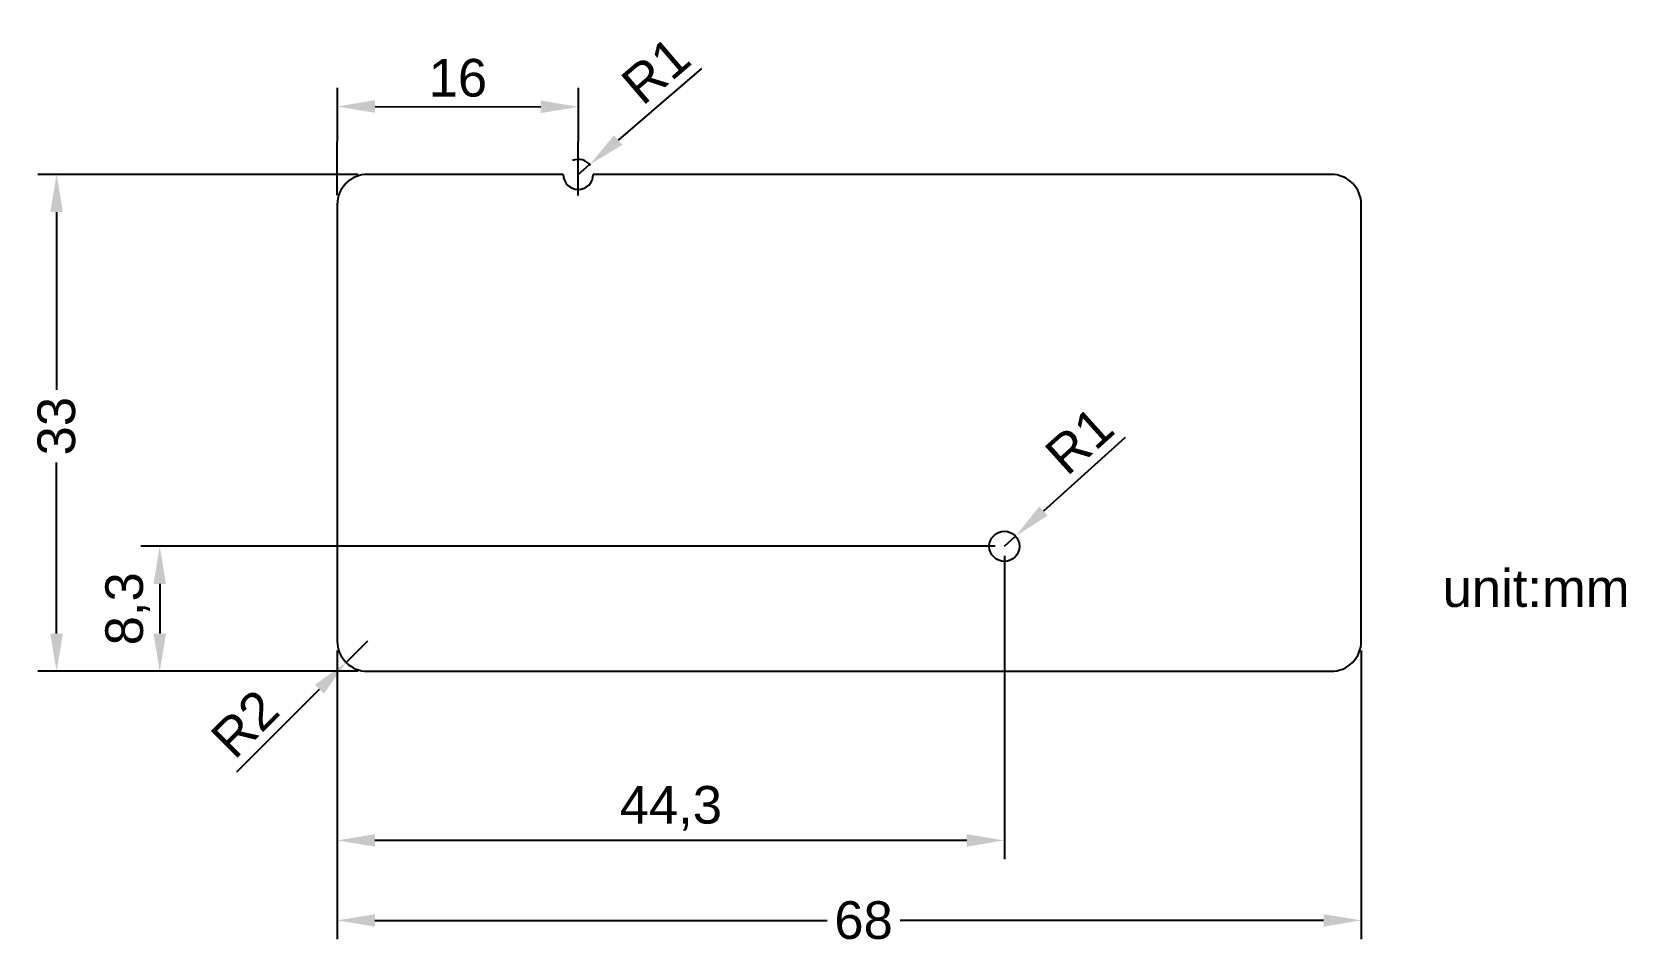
# Model space of a CAD drawing. Header units: millimetres. Extents: x -20 to 86, y -18 to 42.
import ezdxf

# ---------------------------------------------------------------- set-up
doc = ezdxf.new("R2010")
doc.units = ezdxf.units.MM
doc.styles.get("Standard").update_dxf_attribs({"font": 'arial.ttf'})
doc.dimstyles.new('ISO-25', dxfattribs={"dimtxt": 2.5, "dimasz": 2.5, "dimexe": 1.25, "dimexo": 0.625, "dimtad": 1, "dimtxsty": 'Standard', "dimcen": 2.5, "dimadec": 0, "dimazin": 0, "dimtfac": 1, "dimtmove": 0, "dimatfit": 3, "dimfxl": 1, "dimarcsym": 0})

# ---------------------------------------------------------------- blocks, each defined once
blk = doc.blocks.new('*D2')
at = {"color": 0, "lineweight": -2, "transparency": 16777216}
for p, q in [((1.38, 33), (-19.89, 33)), ((-18.64, 30.5), (-18.64, 18.69)), ((-18.64, 2.5), (-18.64, 13.87)), ((1.38, 0), (-19.89, 0))]:
    blk.add_line(p, q, dxfattribs=at)
at = {"color": 0, "transparency": 16777216}
for points in [[(-19.06, 30.5), (-18.22, 30.5), (-18.64, 33)], [(-19.06, 2.5), (-18.22, 2.5), (-18.64, 0)]]:
    blk.add_solid(points, dxfattribs=at)
at = {"layer": 'Defpoints', "color": 0, "transparency": 16777216}
for p in [(2, 33), (2, 0), (-18.64, 0)]:
    blk.add_point(p, dxfattribs=at)
at = {"color": 0, "transparency": 16777216, "insert": (-18.64, 16.28), "char_height": 2.5, "attachment_point": 5, "rotation": 90}
blk.add_mtext('33', dxfattribs=at)
blk = doc.blocks.new('*D3')
at = {"color": 0, "lineweight": -2, "transparency": 16777216}
for p, q in [((0, 1.38), (0, -17.79)), ((68, 1.38), (68, -17.79)), ((2.5, -16.54), (32.53, -16.54)), ((65.5, -16.54), (37.38, -16.54))]:
    blk.add_line(p, q, dxfattribs=at)
at = {"color": 0, "transparency": 16777216}
for points in [[(2.5, -16.13), (2.5, -16.96), (0, -16.54)], [(65.5, -16.13), (65.5, -16.96), (68, -16.54)]]:
    blk.add_solid(points, dxfattribs=at)
at = {"layer": 'Defpoints', "color": 0, "transparency": 16777216}
for p in [(0, 2), (68, 2), (68, -16.54)]:
    blk.add_point(p, dxfattribs=at)
at = {"color": 0, "transparency": 16777216, "insert": (34.95, -16.54), "char_height": 2.5, "attachment_point": 5}
blk.add_mtext('68', dxfattribs=at)
blk = doc.blocks.new('*D4')
at = {"color": 0, "lineweight": -2, "transparency": 16777216}
for p, q in [((2, 2), (0.59, 0.59)), ((-6.67, -6.67), (-1.18, -1.18))]:
    blk.add_line(p, q, dxfattribs=at)
at = {"color": 0, "transparency": 16777216}
blk.add_solid([(-1.48, -0.89), (-0.89, -1.48), (0.59, 0.59)], dxfattribs=at)
at = {"layer": 'Defpoints', "color": 0, "transparency": 16777216}
for p in [(2, 2), (0.59, 0.59)]:
    blk.add_point(p, dxfattribs=at)
at = {"color": 0, "transparency": 16777216, "insert": (-6.14, -3.48), "char_height": 2.5, "attachment_point": 5, "rotation": 45}
blk.add_mtext('R2', dxfattribs=at)
blk = doc.blocks.new('*D5')
at = {"color": 0, "lineweight": -2, "transparency": 16777216}
for p, q in [((0, 31.62), (0.01, 38.76)), ((16, 31.6), (16.01, 38.74)), ((2.51, 37.51), (13.51, 37.49))]:
    blk.add_line(p, q, dxfattribs=at)
at = {"color": 0, "transparency": 16777216}
for points in [[(2.51, 37.93), (2.51, 37.09), (0.01, 37.51)], [(13.51, 37.91), (13.51, 37.07), (16.01, 37.49)]]:
    blk.add_solid(points, dxfattribs=at)
at = {"layer": 'Defpoints', "color": 0, "transparency": 16777216}
for p in [(16.01, 37.49), (0, 31), (16, 30.97)]:
    blk.add_point(p, dxfattribs=at)
at = {"color": 0, "transparency": 16777216, "insert": (8.01, 39.4), "char_height": 2.5, "attachment_point": 5, "rotation": 359.9029}
blk.add_mtext('16', dxfattribs=at)
blk = doc.blocks.new('*D6')
at = {"color": 0, "lineweight": -2, "transparency": 16777216}
for p, q in [((24.19, 40.03), (18.66, 35.28)), ((16, 33), (16.76, 33.65))]:
    blk.add_line(p, q, dxfattribs=at)
blk.add_arc((16, 33), 1, 35.8099, 112.27, dxfattribs=at)
at = {"color": 0, "transparency": 16777216}
blk.add_solid([(18.38, 35.6), (18.93, 34.96), (16.76, 33.65)], dxfattribs=at)
at = {"layer": 'Defpoints', "color": 0, "transparency": 16777216}
for p in [(16, 33), (16.76, 33.65)]:
    blk.add_point(p, dxfattribs=at)
at = {"color": 0, "transparency": 16777216, "insert": (21.15, 39.9), "char_height": 2.5, "attachment_point": 5, "rotation": 40.6502}
blk.add_mtext('R1', dxfattribs=at)
blk = doc.blocks.new('*D7')
at = {"color": 0, "lineweight": -2, "transparency": 16777216}
for p, q in [((52.32, 15.53), (46.9, 10.64)), ((44.3, 8.3), (45.04, 8.97))]:
    blk.add_line(p, q, dxfattribs=at)
at = {"color": 0, "transparency": 16777216}
blk.add_solid([(46.62, 10.95), (47.18, 10.34), (45.04, 8.97)], dxfattribs=at)
at = {"layer": 'Defpoints', "color": 0, "transparency": 16777216}
for p in [(45.04, 8.97), (44.3, 8.3)]:
    blk.add_point(p, dxfattribs=at)
at = {"color": 0, "transparency": 16777216, "insert": (49.28, 15.32), "char_height": 2.5, "attachment_point": 5, "rotation": 42.0638}
blk.add_mtext('R1', dxfattribs=at)
blk = doc.blocks.new('*D8')
at = {"color": 0, "lineweight": -2, "transparency": 16777216}
for p, q in [((43.68, 8.3), (-13.04, 8.3)), ((-11.79, 5.8), (-11.79, 2.5)), ((-0.46, 0), (-13.04, 0))]:
    blk.add_line(p, q, dxfattribs=at)
at = {"color": 0, "transparency": 16777216}
for points in [[(-12.21, 5.8), (-11.37, 5.8), (-11.79, 8.3)], [(-12.21, 2.5), (-11.37, 2.5), (-11.79, 0)]]:
    blk.add_solid(points, dxfattribs=at)
at = {"layer": 'Defpoints', "color": 0, "transparency": 16777216}
for p in [(44.3, 8.3), (-11.79, 0), (0.17, 0)]:
    blk.add_point(p, dxfattribs=at)
at = {"color": 0, "transparency": 16777216, "insert": (-13.92, 4.15), "char_height": 2.5, "attachment_point": 5, "rotation": 90}
blk.add_mtext('8,3', dxfattribs=at)
blk = doc.blocks.new('*D9')
at = {"color": 0, "lineweight": -2, "transparency": 16777216}
for p, q in [((44.3, 7.67), (44.3, -12.48)), ((0, -0.63), (0, -12.48)), ((41.8, -11.23), (2.5, -11.23))]:
    blk.add_line(p, q, dxfattribs=at)
at = {"color": 0, "transparency": 16777216}
for points in [[(2.5, -10.82), (2.5, -11.65), (0, -11.23)], [(41.8, -10.82), (41.8, -11.65), (44.3, -11.23)]]:
    blk.add_solid(points, dxfattribs=at)
at = {"layer": 'Defpoints', "color": 0, "transparency": 16777216}
for p in [(44.3, 8.3), (0, 0), (0, -11.23)]:
    blk.add_point(p, dxfattribs=at)
at = {"color": 0, "transparency": 16777216, "insert": (22.15, -9.1), "char_height": 2.5, "attachment_point": 5}
blk.add_mtext('44,3', dxfattribs=at)

msp = doc.modelspace()

# ---------------------------------------------------------------- linework, layer by layer
msp.add_lwpolyline([(15, 33), (2, 33, 0.4142136), (0, 31), (0, 2, 0.4142136), (2, 0), (66, 0, 0.4142136), (68, 2), (68, 31, 0.4142136), (66, 33), (17, 33)], format="xyb")
msp.add_circle((44.3, 8.3), 1)
msp.add_arc((16, 33), 1, 180, 0)

# ---------------------------------------------------------------- texts
at = {"insert": (73.399, 6.776), "char_height": 2.5, "attachment_point": 1}
msp.add_mtext_dynamic_manual_height_columns('unit:mm', width=40.38143, gutter_width=12.5, heights=[0], dxfattribs=at)

# ---------------------------------------------------------------- dimensions: what is measured, and where the dimension line sits
for center, mpoint, picture, middle in [((16, 33), (16.759, 33.651), '*D6', (21.148, 39.898)), ((44.3, 8.3), (45.042, 8.97), '*D7', (49.276, 15.323)), ((2, 2), (0.586, 0.586), '*D4', (-6.137, -3.479))]:
    dim = msp.add_radius_dim(center=center, mpoint=mpoint, dimstyle='ISO-25')
    dim.commit()
    dim.dimension.update_dxf_attribs({"geometry": picture, "text_midpoint": middle})
dim = msp.add_aligned_dim(p1=(0, 31), p2=(16, 30.973), distance=6.514, dimstyle='ISO-25')
dim.commit()
dim.dimension.update_dxf_attribs({"geometry": '*D5', "text_midpoint": (8.014, 39.401)})
dim = msp.add_linear_dim(base=(-18.639, 0), p1=(2, 33), p2=(2, 0), angle=90, dimstyle='ISO-25', override={"dimtad": 0})
dim.commit()
dim.dimension.update_dxf_attribs({"geometry": '*D2', "text_midpoint": (-18.639, 16.28), "dimtype": 160})
dim = msp.add_linear_dim(base=(-11.789, 0), p1=(44.3, 8.3), p2=(0.167, 0), angle=90, dimstyle='ISO-25')
dim.commit()
dim.dimension.update_dxf_attribs({"geometry": '*D8', "text_midpoint": (-13.916, 4.15)})
dim = msp.add_linear_dim(base=(0, -11.232), p1=(44.3, 8.3), p2=(0, 0), dimstyle='ISO-25')
dim.commit()
dim.dimension.update_dxf_attribs({"geometry": '*D9', "text_midpoint": (22.15, -9.105)})
dim = msp.add_linear_dim(base=(68, -16.544), p1=(0, 2), p2=(68, 2), dimstyle='ISO-25', override={"dimtad": 0})
dim.commit()
dim.dimension.update_dxf_attribs({"geometry": '*D3', "text_midpoint": (34.954, -16.544), "dimtype": 160})

doc.saveas('drawing.dxf')
